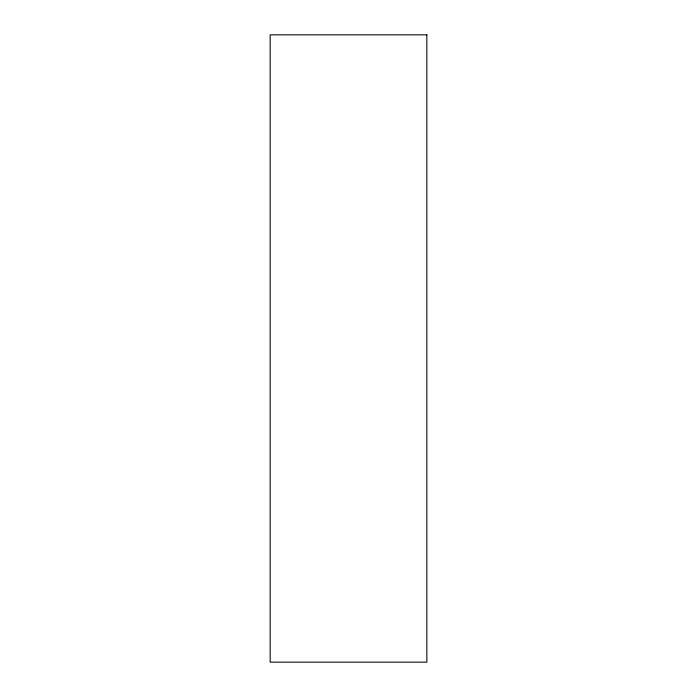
<?xml version="1.0" encoding="UTF-8"?>
<svg xmlns="http://www.w3.org/2000/svg" width="697" height="697" viewBox="0 0 697 697"><rect width="100%" height="100%" fill="white"/><g stroke="black" fill="none" stroke-linecap="round" stroke-linejoin="round"><path stroke-width="1.05" d="M426.834 34.85L270.166 34.85L270.166 662.15L426.834 662.15L426.834 34.85"/></g></svg>
